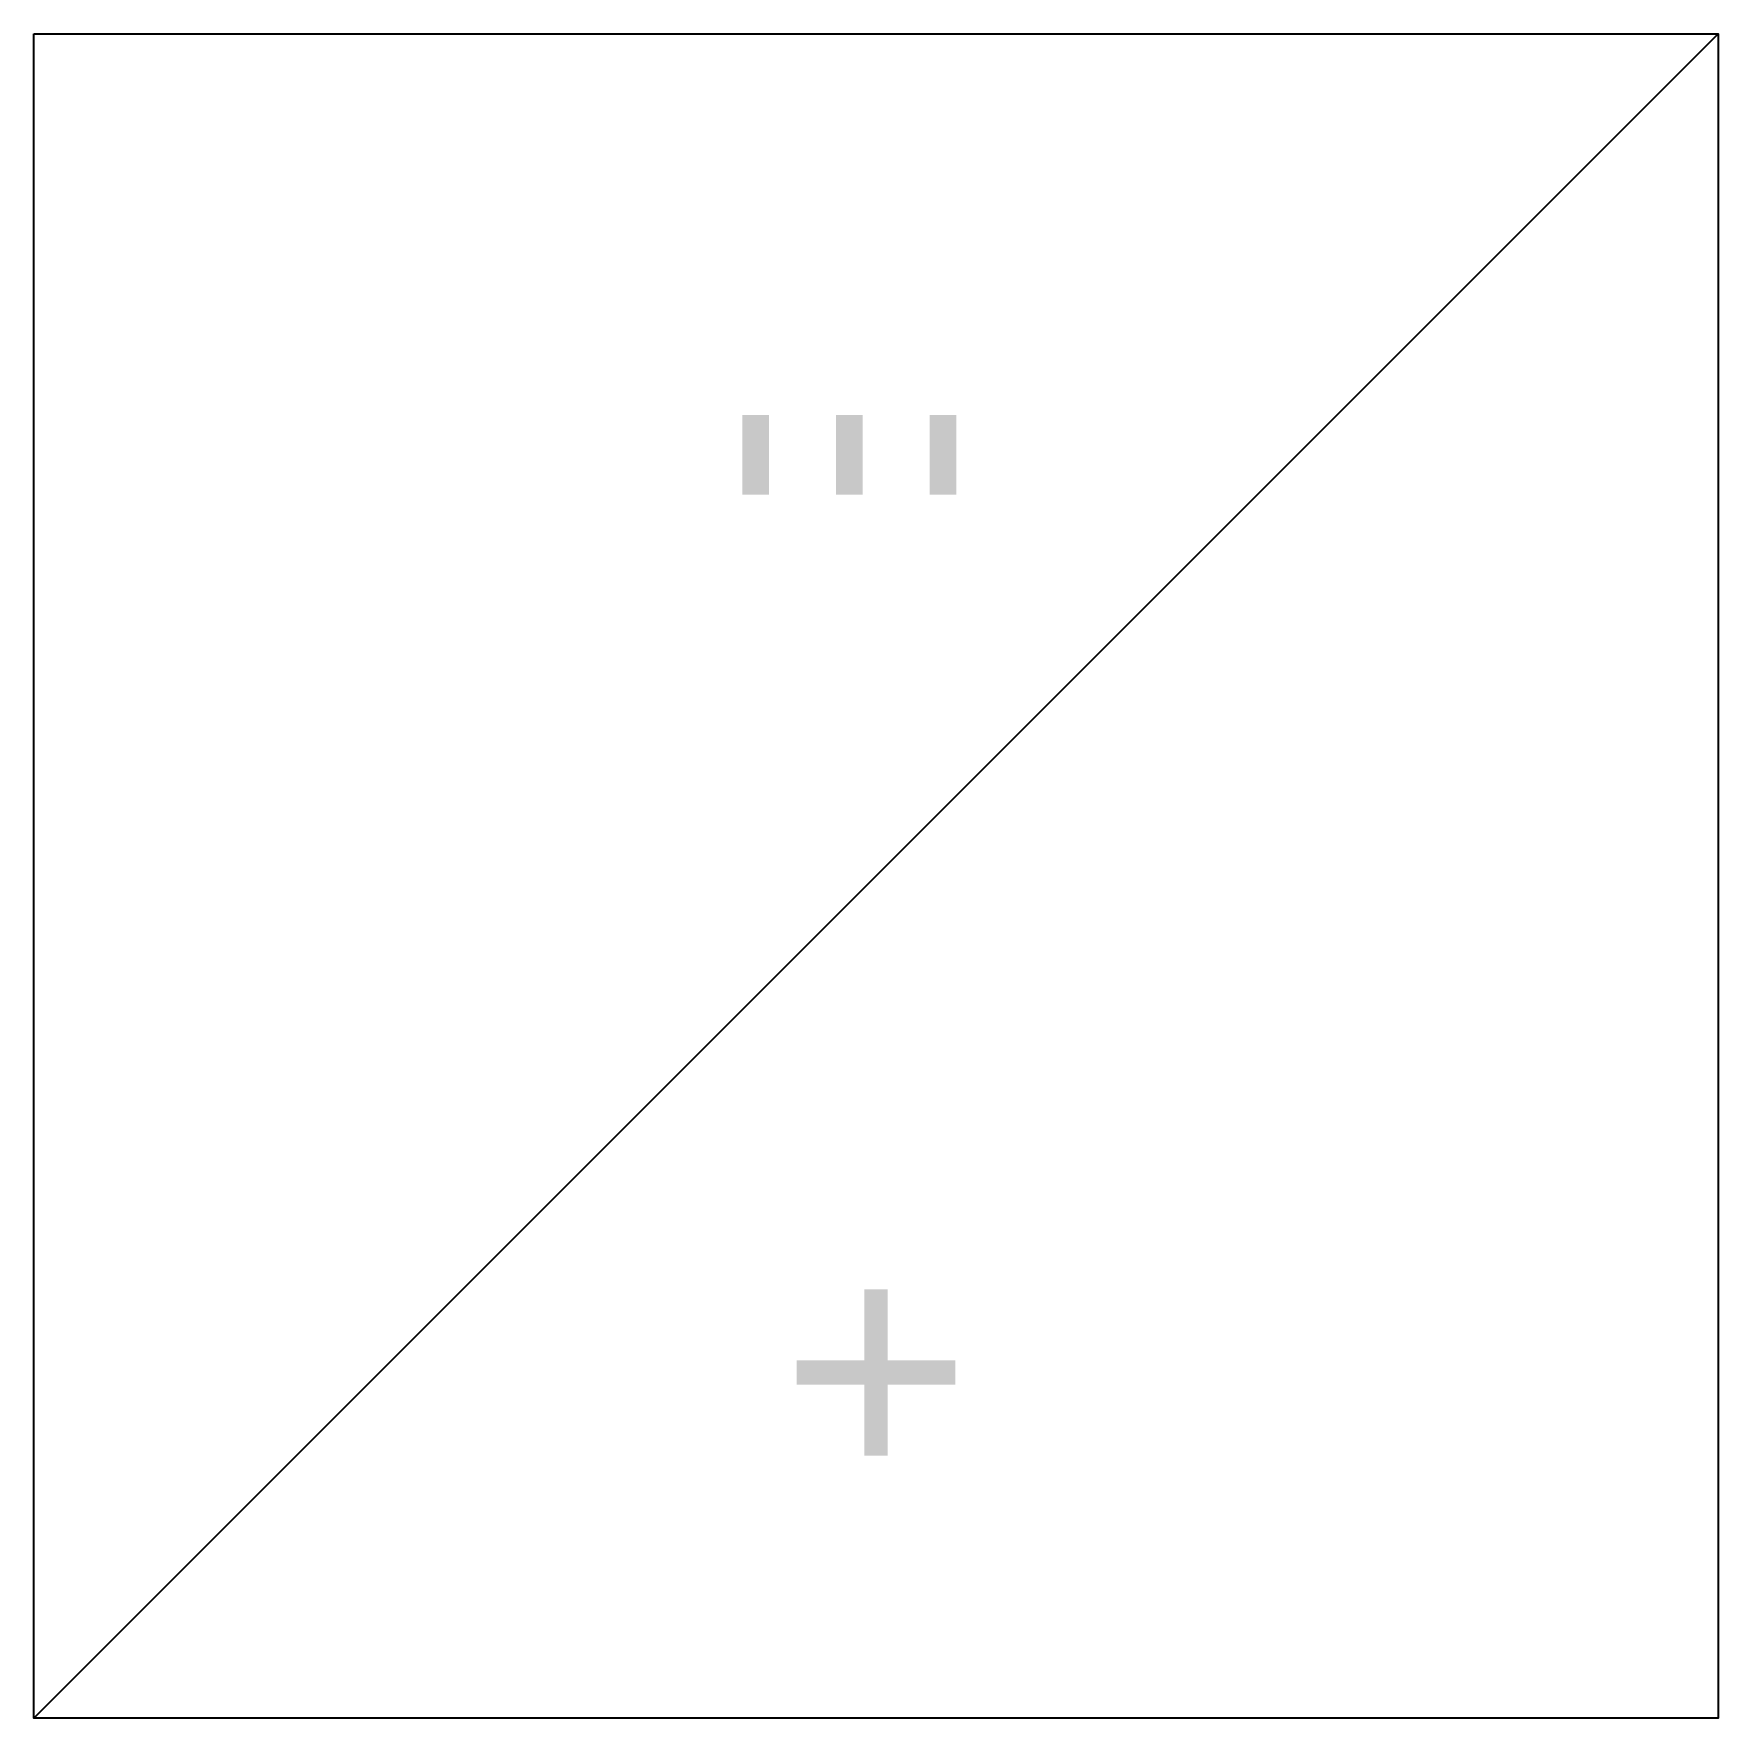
# Model space of a CAD drawing. Header units: millimetres. Extents: x -450 to 450, y -450 to 450.
import ezdxf
from ezdxf.enums import TextEntityAlignment as Align

# ---------------------------------------------------------------- set-up
doc = ezdxf.new("R2010")
doc.units = ezdxf.units.MM
doc.styles.add('EHS_Text', font='arial.ttf')

msp = doc.modelspace()

# ---------------------------------------------------------------- linework, layer by layer
at = {"color": 0, "linetype": 'ByBlock', "lineweight": -2}
msp.add_line((450, 450), (-450, -450), dxfattribs=at)
msp.add_lwpolyline([(-450, 450), (450, 450), (450, -450), (-450, -450)], close=True, dxfattribs=at)

# ---------------------------------------------------------------- texts
at = {"color": 0, "linetype": 'ByBlock', "lineweight": -2, "style": 'EHS_Text'}
for p in [(-50, 225), (0, 225), (50, 225)]:
    msp.add_text('-', height=125, rotation=270, dxfattribs=at).set_placement(p, align=Align.MIDDLE_CENTER)
msp.add_text('+', height=125, dxfattribs=at).set_placement((0, -263.19), align=Align.MIDDLE_CENTER)

doc.saveas('drawing.dxf')
